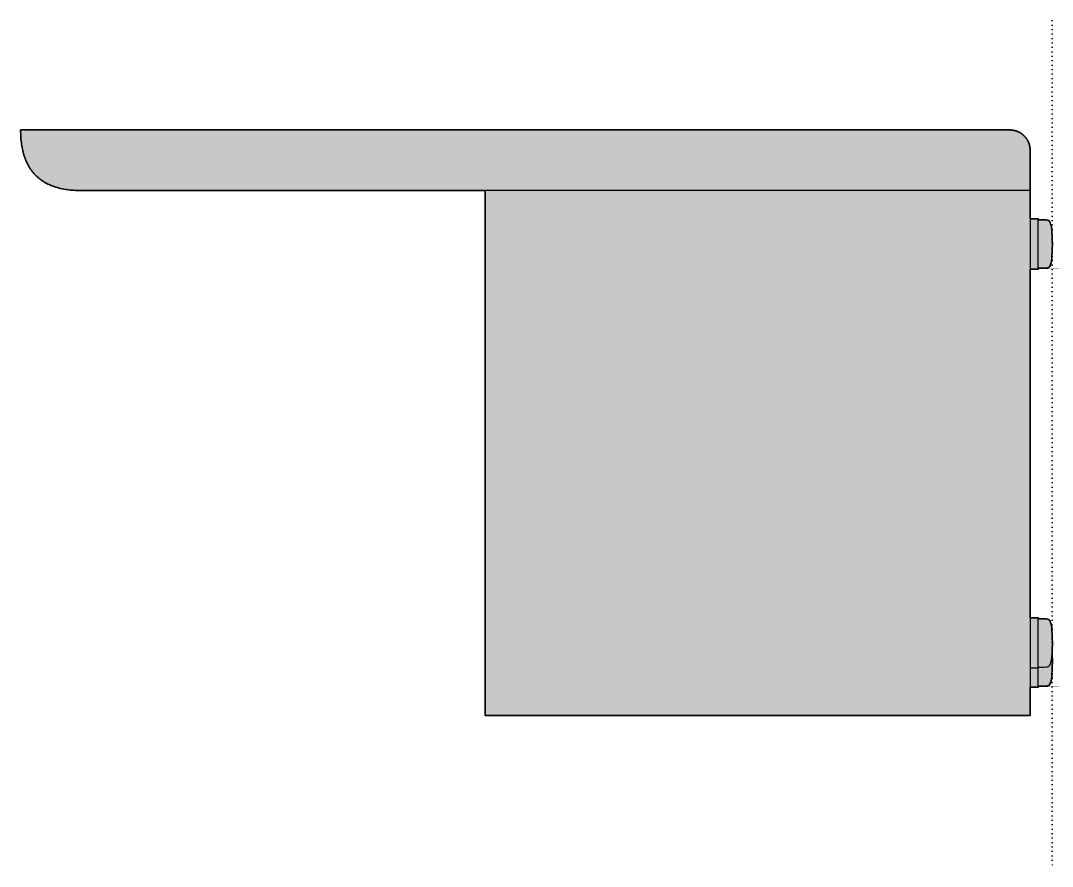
# Model space of a CAD drawing. Header units: millimetres. Extents: x 53 to 1432, y -456 to 160.
# Drawn here: x 1176.3 to 1431.8, y -49.5 to 160 of the extents above; entities that cross this region are included whole.
import ezdxf

# ---------------------------------------------------------------- set-up
doc = ezdxf.new("R2010")
doc.units = ezdxf.units.MM
doc.linetypes.add('Dots', pattern=[1, 0, -1])
doc.layers.add('Blocks', color=7, linetype='Continuous')
doc.layers.add('Blocks$Fill', color=7, linetype='Continuous', true_color=0xffffff)
for name, color, linetype, lineweight, true_color in [('Blocks$Inner', 7, 'Continuous', 25, 0x007f00), ('Blocks$Outline', 7, 'Continuous', 35, 0xff3f3f), ('Groud', 7, 'Dots', 25, 0x243775)]:
    doc.layers.add(name, color=color, linetype=linetype, lineweight=lineweight, true_color=true_color)

# ---------------------------------------------------------------- blocks, each defined once
blk = doc.blocks.new('Korpus Shelf Side')
at = {"layer": 'Blocks$Fill'}
blk.add_hatch(color=256, dxfattribs=at).paths.add_polyline_path([(168.26, 326.94), (165.91, 326.94), (-76.74, 326.94), (-76.73, 326.02), (-76.68, 325.12), (-76.65, 324.69), (-76.61, 324.26), (-76.56, 323.84), (-76.51, 323.42), (-76.44, 323.02), (-76.37, 322.62), (-76.3, 322.23), (-76.21, 321.84), (-76.12, 321.46), (-76.02, 321.09), (-75.92, 320.73), (-75.8, 320.38), (-75.68, 320.03), (-75.55, 319.69), (-75.42, 319.36), (-75.28, 319.03), (-75.13, 318.71), (-74.97, 318.4), (-74.8, 318.1), (-74.63, 317.8), (-74.45, 317.51), (-74.27, 317.23), (-74.07, 316.95), (-73.87, 316.69), (-73.66, 316.43), (-73.44, 316.17), (-73.22, 315.93), (-72.99, 315.69), (-72.75, 315.46), (-72.51, 315.24), (-72.25, 315.02), (-71.99, 314.81), (-71.73, 314.61), (-71.45, 314.41), (-71.17, 314.23), (-70.88, 314.05), (-70.58, 313.88), (-70.28, 313.71), (-69.97, 313.55), (-69.65, 313.4), (-69.32, 313.26), (-68.99, 313.13), (-68.65, 313), (-68.3, 312.88), (-67.95, 312.76), (-67.59, 312.66), (-67.22, 312.56), (-66.84, 312.47), (-66.45, 312.38), (-66.06, 312.31), (-65.66, 312.24), (-65.26, 312.17), (-64.84, 312.12), (-64.42, 312.07), (-63.99, 312.03), (-63.56, 312), (-62.66, 311.95), (-61.74, 311.94), (38.27, 311.94), (38.27, 181.94), (173.26, 181.94), (173.26, 188.94), (175.26, 188.94), (175.26, 188.94), (175.26, 188.94), (175.26, 188.94), (175.26, 188.94), (175.26, 188.94), (175.26, 188.94), (175.26, 188.95), (175.26, 189), (175.26, 189.19), (176.68, 189.2), (176.94, 189.21), (177.16, 189.23), (177.26, 189.23), (177.36, 189.25), (177.44, 189.26), (177.49, 189.27), (177.53, 189.27), (177.56, 189.28), (177.6, 189.29), (177.63, 189.3), (177.67, 189.31), (177.7, 189.32), (177.73, 189.33), (177.76, 189.34), (177.79, 189.35), (177.82, 189.37), (177.83, 189.37), (177.84, 189.38), (177.86, 189.39), (177.87, 189.4), (177.88, 189.4), (177.89, 189.41), (177.9, 189.42), (177.91, 189.43), (177.93, 189.43), (177.94, 189.44), (177.95, 189.45), (177.96, 189.46), (177.97, 189.47), (177.98, 189.48), (177.99, 189.48), (178, 189.49), (178.01, 189.5), (178.02, 189.51), (178.03, 189.52), (178.04, 189.53), (178.04, 189.54), (178.05, 189.55), (178.06, 189.56), (178.07, 189.57), (178.09, 189.6), (178.1, 189.62), (178.12, 189.64), (178.13, 189.67), (178.15, 189.69), (178.16, 189.72), (178.18, 189.75), (178.19, 189.78), (178.2, 189.81), (178.23, 189.87), (178.26, 189.93), (178.28, 190), (178.31, 190.08), (178.33, 190.16), (178.36, 190.24), (178.38, 190.33), (178.41, 190.42), (178.43, 190.52), (178.48, 190.74), (178.52, 190.98), (178.56, 191.25), (178.6, 191.55), (178.63, 191.88), (178.67, 192.24), (178.72, 193.07), (178.75, 194.05), (178.76, 195.19), (178.74, 196.48), (178.7, 197.56), (178.74, 198.63), (178.76, 199.92), (178.75, 201.07), (178.72, 202.04), (178.67, 202.87), (178.63, 203.23), (178.6, 203.56), (178.56, 203.86), (178.52, 204.13), (178.48, 204.37), (178.43, 204.59), (178.41, 204.69), (178.38, 204.78), (178.36, 204.87), (178.33, 204.95), (178.31, 205.03), (178.28, 205.11), (178.26, 205.18), (178.23, 205.24), (178.2, 205.3), (178.19, 205.33), (178.18, 205.36), (178.16, 205.39), (178.15, 205.42), (178.13, 205.44), (178.12, 205.47), (178.1, 205.49), (178.09, 205.51), (178.07, 205.54), (178.06, 205.55), (178.05, 205.56), (178.04, 205.57), (178.04, 205.58), (178.03, 205.59), (178.02, 205.6), (178.01, 205.61), (178, 205.62), (177.99, 205.63), (177.98, 205.63), (177.97, 205.64), (177.96, 205.65), (177.95, 205.66), (177.94, 205.67), (177.93, 205.68), (177.91, 205.69), (177.9, 205.69), (177.89, 205.7), (177.88, 205.71), (177.87, 205.72), (177.86, 205.72), (177.84, 205.73), (177.83, 205.74), (177.82, 205.74), (177.79, 205.76), (177.76, 205.77), (177.73, 205.78), (177.7, 205.79), (177.67, 205.8), (177.63, 205.81), (177.6, 205.82), (177.56, 205.83), (177.53, 205.84), (177.49, 205.84), (177.44, 205.85), (177.36, 205.86), (177.26, 205.88), (177.16, 205.89), (176.94, 205.9), (176.68, 205.91), (175.26, 205.92), (175.26, 206.11), (175.26, 206.16), (175.26, 206.17), (175.26, 206.17), (175.26, 206.17), (175.26, 206.17), (175.26, 206.17), (175.26, 206.17), (175.26, 206.17), (173.26, 206.17), (173.26, 292.44), (175.26, 292.44), (175.26, 292.44), (175.26, 292.44), (175.26, 292.44), (175.26, 292.44), (175.26, 292.44), (175.26, 292.44), (175.26, 292.45), (175.26, 292.5), (175.26, 292.69), (176.68, 292.7), (176.94, 292.71), (177.16, 292.73), (177.26, 292.73), (177.36, 292.75), (177.44, 292.76), (177.49, 292.77), (177.53, 292.77), (177.56, 292.78), (177.6, 292.79), (177.63, 292.8), (177.67, 292.81), (177.7, 292.82), (177.73, 292.83), (177.76, 292.84), (177.79, 292.85), (177.82, 292.87), (177.83, 292.87), (177.84, 292.88), (177.86, 292.89), (177.87, 292.9), (177.88, 292.9), (177.89, 292.91), (177.9, 292.92), (177.91, 292.93), (177.93, 292.93), (177.94, 292.94), (177.95, 292.95), (177.96, 292.96), (177.97, 292.97), (177.98, 292.98), (177.99, 292.98), (178, 292.99), (178.01, 293), (178.02, 293.01), (178.03, 293.02), (178.04, 293.03), (178.04, 293.04), (178.05, 293.05), (178.06, 293.06), (178.07, 293.07), (178.09, 293.1), (178.1, 293.12), (178.12, 293.14), (178.13, 293.17), (178.15, 293.19), (178.16, 293.22), (178.18, 293.25), (178.19, 293.28), (178.2, 293.31), (178.23, 293.37), (178.26, 293.43), (178.28, 293.5), (178.31, 293.58), (178.33, 293.66), (178.36, 293.74), (178.38, 293.83), (178.41, 293.92), (178.43, 294.02), (178.48, 294.24), (178.52, 294.48), (178.56, 294.75), (178.6, 295.05), (178.63, 295.38), (178.67, 295.74), (178.72, 296.57), (178.75, 297.55), (178.76, 298.69), (178.75, 299.83), (178.72, 300.81), (178.67, 301.64), (178.63, 302), (178.6, 302.33), (178.56, 302.62), (178.52, 302.89), (178.48, 303.14), (178.43, 303.35), (178.41, 303.45), (178.38, 303.55), (178.36, 303.64), (178.33, 303.72), (178.31, 303.8), (178.28, 303.87), (178.26, 303.94), (178.23, 304.01), (178.2, 304.07), (178.19, 304.1), (178.18, 304.13), (178.16, 304.16), (178.15, 304.18), (178.13, 304.21), (178.12, 304.23), (178.1, 304.26), (178.09, 304.28), (178.07, 304.3), (178.06, 304.31), (178.05, 304.33), (178.04, 304.34), (178.04, 304.35), (178.03, 304.36), (178.02, 304.37), (178.01, 304.38), (178, 304.38), (177.99, 304.39), (177.98, 304.4), (177.97, 304.41), (177.96, 304.42), (177.95, 304.43), (177.94, 304.44), (177.93, 304.45), (177.91, 304.45), (177.9, 304.46), (177.89, 304.47), (177.88, 304.48), (177.87, 304.48), (177.86, 304.49), (177.84, 304.5), (177.83, 304.5), (177.82, 304.51), (177.79, 304.52), (177.76, 304.54), (177.73, 304.55), (177.7, 304.56), (177.67, 304.57), (177.63, 304.58), (177.6, 304.59), (177.56, 304.6), (177.53, 304.6), (177.49, 304.61), (177.44, 304.62), (177.36, 304.63), (177.26, 304.64), (177.16, 304.65), (176.94, 304.67), (176.68, 304.68), (175.26, 304.69), (175.26, 304.88), (175.26, 304.92), (175.26, 304.94), (175.26, 304.94), (175.26, 304.94), (175.26, 304.94), (175.26, 304.94), (175.26, 304.94), (175.26, 304.94), (173.26, 304.94), (173.26, 311.94), (173.26, 311.94), (173.26, 311.94), (173.26, 311.94), (173.26, 311.95), (173.26, 311.98), (173.26, 312.1), (173.26, 312.56), (173.26, 314.44), (173.26, 321.94), (173.26, 322.04), (173.25, 322.14), (173.25, 322.23), (173.24, 322.33), (173.23, 322.43), (173.22, 322.53), (173.21, 322.62), (173.2, 322.72), (173.18, 322.82), (173.16, 322.91), (173.14, 323.01), (173.12, 323.11), (173.1, 323.2), (173.07, 323.3), (173.04, 323.39), (173.01, 323.48), (172.98, 323.58), (172.95, 323.67), (172.91, 323.76), (172.88, 323.85), (172.84, 323.94), (172.8, 324.03), (172.76, 324.12), (172.71, 324.21), (172.67, 324.3), (172.62, 324.38), (172.57, 324.47), (172.52, 324.55), (172.47, 324.63), (172.42, 324.72), (172.36, 324.8), (172.3, 324.88), (172.24, 324.96), (172.18, 325.03), (172.12, 325.11), (172.06, 325.19), (172, 325.26), (171.93, 325.33), (171.86, 325.4), (171.79, 325.47), (171.72, 325.54), (171.65, 325.61), (171.58, 325.68), (171.51, 325.74), (171.43, 325.8), (171.35, 325.87), (171.28, 325.93), (171.2, 325.98), (171.12, 326.04), (171.04, 326.1), (170.95, 326.15), (170.87, 326.2), (170.79, 326.25), (170.7, 326.3), (170.61, 326.35), (170.53, 326.39), (170.44, 326.44), (170.35, 326.48), (170.26, 326.52), (170.17, 326.56), (170.08, 326.6), (169.99, 326.63), (169.9, 326.66), (169.8, 326.69), (169.71, 326.72), (169.62, 326.75), (169.52, 326.78), (169.43, 326.8), (169.33, 326.82), (169.23, 326.84), (169.14, 326.86), (169.04, 326.88), (168.94, 326.89), (168.85, 326.9), (168.75, 326.92), (168.65, 326.92), (168.55, 326.93), (168.45, 326.94), (168.36, 326.94)], flags=0)
at = {"layer": 'Blocks$Inner'}
for p, q in [((173.26, 311.94), (-61.74, 311.94)), ((173.26, 181.94), (38.27, 181.94))]:
    blk.add_line(p, q, dxfattribs=at)
blk.add_lwpolyline([(-76.74, 326.94), (165.91, 326.94), (168.26, 326.94)], dxfattribs=at)
for points, degree in [([(-61.74, 311.94), (-76.74, 311.94), (-76.74, 326.94)], 2), ([(168.26, 326.94), (168.45, 326.94), (168.85, 326.91), (169.23, 326.85), (169.62, 326.76), (169.99, 326.63), (170.35, 326.48), (170.7, 326.31), (171.04, 326.1), (171.36, 325.87), (171.65, 325.61), (171.93, 325.34), (172.19, 325.04), (172.42, 324.72), (172.62, 324.38), (172.8, 324.03), (172.95, 323.67), (173.07, 323.3), (173.17, 322.92), (173.23, 322.53), (173.26, 322.14), (173.26, 321.94)], 2), ([(173.26, 321.94), (173.26, 311.94), (173.26, 311.94)], 2), ([(38.27, 181.94), (38.27, 246.94), (38.27, 311.94)], 2), ([(173.26, 311.94), (173.26, 308.44), (173.26, 304.94)], 2), ([(175.26, 304.94), (174.26, 304.94), (173.26, 304.94)], 2), ([(173.26, 304.94), (173.26, 298.69), (173.26, 292.44)], 2), ([(175.26, 292.44), (174.26, 292.44), (173.26, 292.44)], 2), ([(173.26, 292.44), (173.26, 249.31), (173.26, 206.17)], 2), ([(175.26, 206.17), (174.26, 206.17), (173.26, 206.17)], 2), ([(173.26, 206.17), (173.26, 199.92), (173.26, 193.67)], 2), ([(178.7, 197.56), (178.74, 198.21), (178.76, 198.99), (178.76, 199.92)], 3), ([(178.76, 195.19), (178.76, 196.12), (178.74, 196.9), (178.7, 197.56)], 3), ([(173.26, 193.67), (173.26, 191.31), (173.26, 188.94)], 2), ([(175.26, 193.67), (174.26, 193.67), (173.26, 193.67)], 2), ([(173.26, 188.94), (174.26, 188.94), (175.26, 188.94)], 2), ([(173.26, 188.94), (173.26, 185.44), (173.26, 181.94)], 2)]:
    blk.add_open_spline(points, degree=degree, dxfattribs=at)
for points, weights in [([(175.26, 304.69), (175.26, 304.94), (175.26, 304.94)], [0.909577735793, 0.944132501864, 1]), ([(175.26, 292.69), (175.26, 292.44), (175.26, 292.44)], [0.909579422078, 0.944133865031, 1]), ([(175.26, 205.92), (175.26, 206.17), (175.26, 206.17)], [0.909577735792, 0.944132501864, 1]), ([(175.26, 189.19), (175.26, 190.19), (175.26, 193.67)], [0.909579422078, 0.793022766856, 0.918950783786]), ([(175.26, 188.94), (175.26, 188.94), (175.26, 189.19)], [1, 0.944133865031, 0.909579422078])]:
    blk.add_rational_spline(points, weights, degree=2, dxfattribs=at)
for points, weights, knots in [([(175.26, 292.69), (175.26, 294), (175.26, 298.69), (175.26, 303.38), (175.26, 304.69)], [0.909579422078, 0.762972916155, 1, 0.762974279322, 0.909577735793], [101.75944, 101.75944, 101.75944, 126.209013, 126.209013, 150.658444, 150.658444, 150.658444]), ([(175.26, 193.67), (175.26, 193.68), (175.26, 199.92), (175.26, 204.61), (175.26, 205.92)], [0.999370954377, 0.707421642475, 1, 0.762974279322, 0.909577735792], [165.200905, 165.200905, 165.200905, 195.398588, 195.398588, 219.862555, 219.862555, 219.862555])]:
    blk.add_rational_spline(points, weights, degree=2, knots=knots, dxfattribs=at)
for points, knots in [([(175.26, 304.69), (176.44, 304.69), (177.11, 304.69), (177.53, 304.6), (177.94, 304.52), (178.09, 304.35), (178.23, 304.01), (178.51, 303.33), (178.76, 301.97), (178.76, 298.69)], [150.658444, 150.658444, 150.658444, 150.658444, 152.934233, 152.934233, 152.934233, 153.949839, 153.949839, 153.949839, 159.349591, 159.349591, 159.349591, 159.349591]), ([(178.76, 298.69), (178.76, 295.4), (178.51, 294.05), (178.23, 293.37), (178.09, 293.03), (177.94, 292.86), (177.53, 292.77), (177.11, 292.69), (176.44, 292.69), (175.26, 292.69)], [159.349591, 159.349591, 159.349591, 159.349591, 164.749344, 164.749344, 164.749344, 165.764949, 165.764949, 165.764949, 168.040738, 168.040738, 168.040738, 168.040738]), ([(178.76, 199.92), (178.76, 203.21), (178.51, 204.56), (178.23, 205.24), (178.09, 205.58), (177.94, 205.75), (177.53, 205.84), (177.11, 205.92), (176.44, 205.92), (175.26, 205.92)], [0, 0, 0, 0, 5.399753, 5.399753, 5.399753, 6.415358, 6.415358, 6.415358, 8.691147, 8.691147, 8.691147, 8.691147]), ([(175.26, 193.92), (176.44, 193.92), (177.11, 193.92), (177.53, 194.01), (177.94, 194.09), (178.09, 194.26), (178.23, 194.6), (178.43, 195.09), (178.62, 195.92), (178.7, 197.56)], [-8.691147, -8.691147, -8.691147, -8.691147, -6.415358, -6.415358, -6.415358, -5.399753, -5.399753, -5.399753, -1.537699, -1.537699, -1.537699, -1.537699]), ([(175.26, 189.19), (177.62, 189.19), (178.27, 189.19), (178.76, 191.9), (178.76, 195.19)], [-9.05421, -9.05421, -9.05421, -9.05421, -4.527123, 0, 0, 0, 0])]:
    blk.add_open_spline(points, degree=3, knots=knots, dxfattribs=at)
at = {"layer": 'Blocks$Outline'}
for points in [[(165.91, 326.94), (-76.74, 326.94)], [(168.26, 326.94), (165.91, 326.94)], [(-61.74, 311.94), (38.27, 311.94)], [(38.27, 311.94), (38.27, 181.94)], [(173.26, 304.94), (173.26, 311.94)], [(175.26, 304.94), (173.26, 304.94)], [(173.26, 206.17), (173.26, 292.44)], [(38.27, 181.94), (173.26, 181.94)]]:
    blk.add_lwpolyline(points, dxfattribs=at)
for points, degree in [([(-76.74, 326.94), (-76.74, 311.94), (-61.74, 311.94)], 2), ([(173.26, 321.94), (173.26, 322.14), (173.23, 322.53), (173.17, 322.92), (173.07, 323.3), (172.95, 323.67), (172.8, 324.03), (172.62, 324.38), (172.42, 324.72), (172.19, 325.04), (171.93, 325.34), (171.65, 325.61), (171.36, 325.87), (171.04, 326.1), (170.7, 326.31), (170.35, 326.48), (169.99, 326.63), (169.62, 326.76), (169.23, 326.85), (168.85, 326.91), (168.45, 326.94), (168.26, 326.94)], 2), ([(173.26, 311.94), (173.26, 311.94), (173.26, 321.94)], 2), ([(173.26, 292.44), (174.26, 292.44), (175.26, 292.44)], 2), ([(175.26, 206.17), (174.26, 206.17), (173.26, 206.17)], 2), ([(178.7, 197.56), (178.74, 198.21), (178.76, 198.99), (178.76, 199.92)], 3), ([(178.76, 195.19), (178.76, 196.12), (178.74, 196.9), (178.7, 197.56)], 3), ([(173.26, 181.94), (173.26, 185.44), (173.26, 188.94)], 2), ([(173.26, 188.94), (174.26, 188.94), (175.26, 188.94)], 2)]:
    blk.add_open_spline(points, degree=degree, dxfattribs=at)
for points, weights in [([(175.26, 304.69), (175.26, 304.94), (175.26, 304.94)], [0.909577735793, 0.944132501864, 1]), ([(175.26, 292.44), (175.26, 292.44), (175.26, 292.69)], [1, 0.944133865031, 0.909579422078]), ([(175.26, 205.92), (175.26, 206.17), (175.26, 206.17)], [0.909577735792, 0.944132501864, 1]), ([(175.26, 188.94), (175.26, 188.94), (175.26, 189.19)], [1, 0.944133865031, 0.909579422078])]:
    blk.add_rational_spline(points, weights, degree=2, dxfattribs=at)
for points, knots in [([(178.76, 298.69), (178.76, 301.97), (178.51, 303.33), (178.23, 304.01), (178.09, 304.35), (177.94, 304.52), (177.53, 304.6), (177.11, 304.69), (176.44, 304.69), (175.26, 304.69)], [-8.691147, -8.691147, -8.691147, -8.691147, -3.291394, -3.291394, -3.291394, -2.275789, -2.275789, -2.275789, 0, 0, 0, 0]), ([(175.26, 292.69), (176.44, 292.69), (177.11, 292.69), (177.53, 292.77), (177.94, 292.86), (178.09, 293.03), (178.23, 293.37), (178.51, 294.05), (178.76, 295.4), (178.76, 298.69)], [-17.382294, -17.382294, -17.382294, -17.382294, -15.106505, -15.106505, -15.106505, -14.0909, -14.0909, -14.0909, -8.691147, -8.691147, -8.691147, -8.691147]), ([(178.76, 199.92), (178.76, 203.21), (178.51, 204.56), (178.23, 205.24), (178.09, 205.58), (177.94, 205.75), (177.53, 205.84), (177.11, 205.92), (176.44, 205.92), (175.26, 205.92)], [0, 0, 0, 0, 5.399753, 5.399753, 5.399753, 6.415358, 6.415358, 6.415358, 8.691147, 8.691147, 8.691147, 8.691147]), ([(175.26, 189.19), (177.62, 189.19), (178.27, 189.19), (178.76, 191.9), (178.76, 195.19)], [-9.05421, -9.05421, -9.05421, -9.05421, -4.527123, 0, 0, 0, 0])]:
    blk.add_open_spline(points, degree=3, knots=knots, dxfattribs=at)

msp = doc.modelspace()

# ---------------------------------------------------------------- linework, layer by layer
at = {"layer": 'Groud'}
msp.add_lwpolyline([(1431.8, 159.98), (1431.8, -49.45)], dxfattribs=at)

# ---------------------------------------------------------------- block references
at = {"layer": 'Blocks'}
msp.add_blockref('Korpus Shelf Side', (1253.05, -194.04), dxfattribs=at)

doc.saveas('drawing.dxf')
